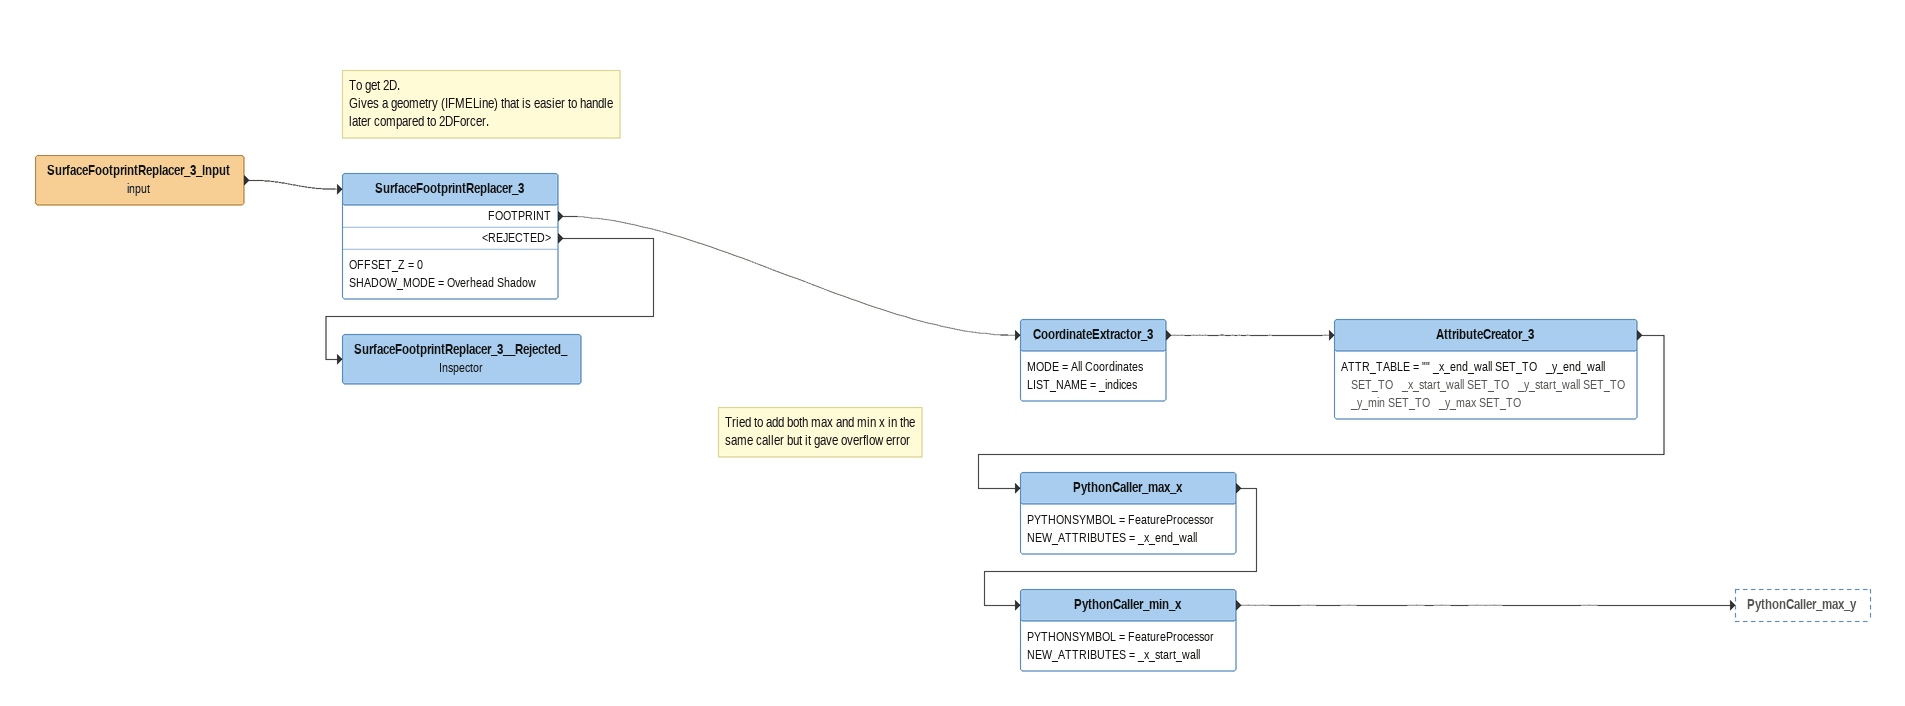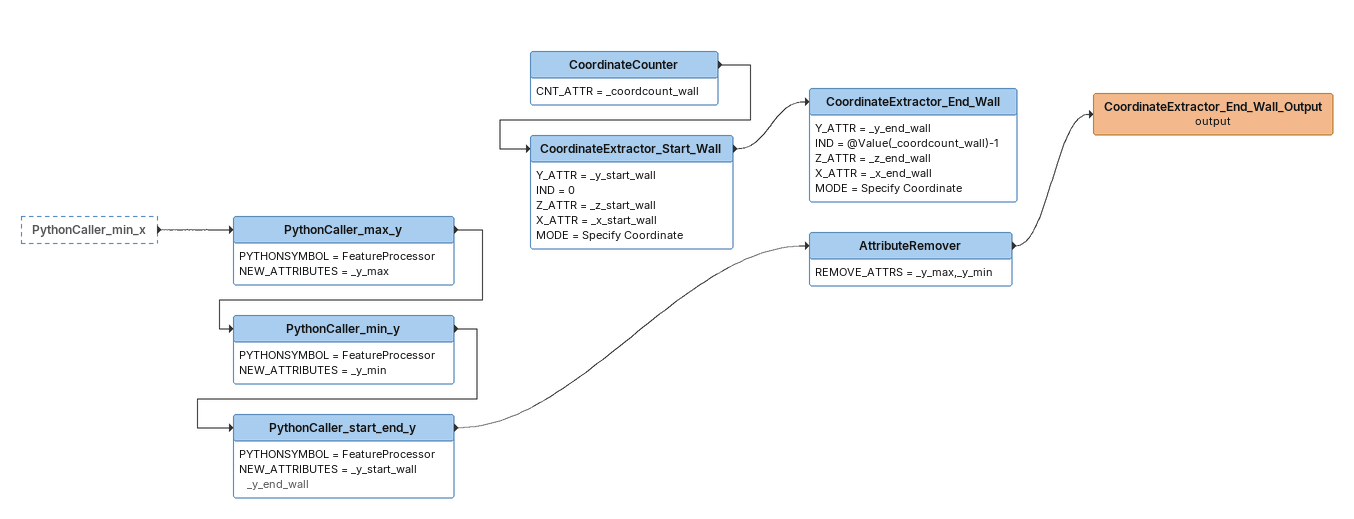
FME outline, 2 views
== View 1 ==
SurfaceFootprintReplacer_3_Input (input)
    -> SurfaceFootprintReplacer_3
Note: To get 2D. / Gives a geometry (IFMELine) that is easier to handle / later compared to 2DForcer.
SurfaceFootprintReplacer_3
    OFFSET_Z = 0
    SHADOW_MODE = Overhead Shadow
    FOOTPRINT -> CoordinateExtractor_3
    <REJECTED> -> SurfaceFootprintReplacer_3__Rejected_
SurfaceFootprintReplacer_3__Rejected_: Inspector
CoordinateExtractor_3
    MODE = All Coordinates
    LIST_NAME = _indices
    -> AttributeCreator_3
AttributeCreator_3
    ATTR_TABLE = "" _x_end_wall SET_TO   _y_end_wall SET_TO   _x_start_wall SET_TO   _y_start_wall SET_TO   _y_min SET_TO   _y_max SET_TO
    -> PythonCaller_max_x
Note: Tried to add both max and min x in the / same caller but it gave overflow error
PythonCaller_max_x
    PYTHONSYMBOL = FeatureProcessor
    NEW_ATTRIBUTES = _x_end_wall
    -> PythonCaller_min_x
PythonCaller_min_x
    PYTHONSYMBOL = FeatureProcessor
    NEW_ATTRIBUTES = _x_start_wall
    -> PythonCaller_max_y

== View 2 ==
PythonCaller_min_x [outside]
    -> PythonCaller_max_y
PythonCaller_max_y
    PYTHONSYMBOL = FeatureProcessor
    NEW_ATTRIBUTES = _y_max
    -> PythonCaller_min_y
PythonCaller_min_y
    PYTHONSYMBOL = FeatureProcessor
    NEW_ATTRIBUTES = _y_min
    -> PythonCaller_start_end_y
PythonCaller_start_end_y
    PYTHONSYMBOL = FeatureProcessor
    NEW_ATTRIBUTES = _y_start_wall _y_end_wall
    -> AttributeRemover
AttributeRemover
    REMOVE_ATTRS = _y_max,_y_min
    -> CoordinateExtractor_End_Wall_Output (output)
CoordinateExtractor_End_Wall_Output (output)
CoordinateCounter
    CNT_ATTR = _coordcount_wall
    -> CoordinateExtractor_Start_Wall
CoordinateExtractor_Start_Wall
    Y_ATTR = _y_start_wall
    IND = 0
    Z_ATTR = _z_start_wall
    X_ATTR = _x_start_wall
    MODE = Specify Coordinate
    -> CoordinateExtractor_End_Wall
CoordinateExtractor_End_Wall
    Y_ATTR = _y_end_wall
    IND = @Value(_coordcount_wall)-1
    Z_ATTR = _z_end_wall
    X_ATTR = _x_end_wall
    MODE = Specify Coordinate
